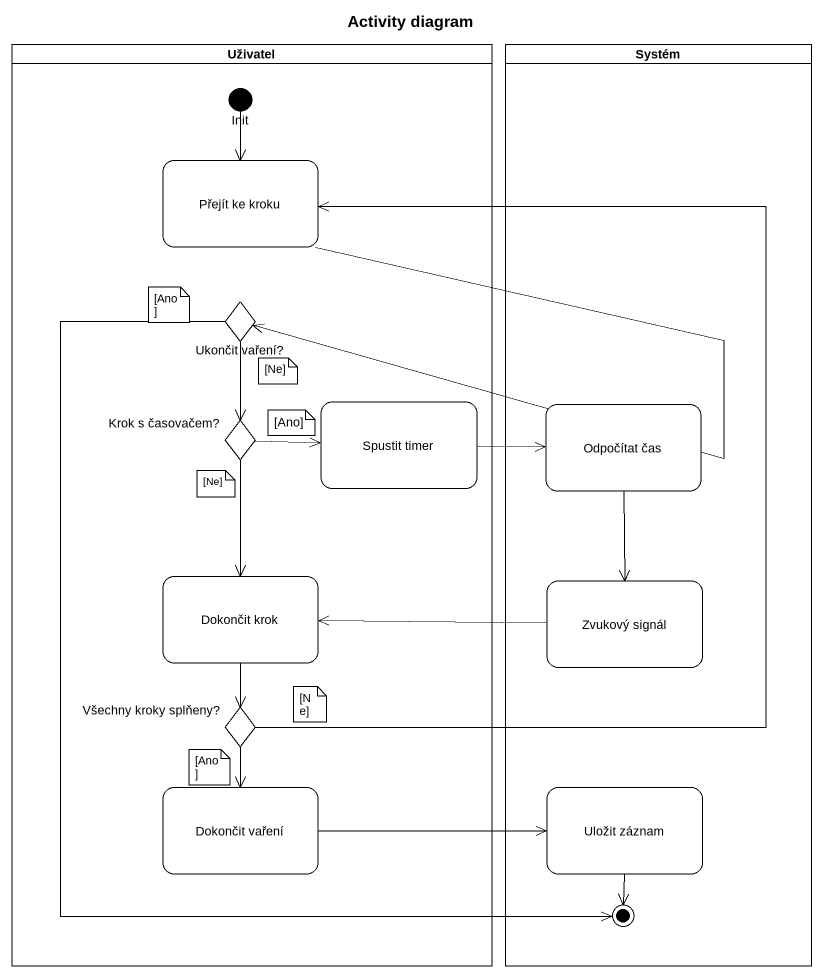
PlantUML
@startuml
title Activity diagram
hide empty description
state Uživatel <<partition>> {
  state Init <<start>>
  state "Přejít ke kroku" as Přejít_ke_kroku
  state "Ukončit vaření?" as Ukončit_vaření <<choice>>
  state "Krok s časovačem?" as Krok_s_časovačem <<choice>>
  state "Spustit timer" as Spustit_timer
  state "Dokončit krok" as Dokončit_krok
  state "Všechny kroky splňeny?" as Všechny_kroky_splňeny <<choice>>
  state "Dokončit vaření" as Dokončit_vaření
}
state Systém <<partition>> {
  state "Odpočítat čas" as Odpočítat_čas
  state "Zvukový signál" as Zvukový_signál
  state "Uložit záznam" as Uložit_záznam
  state final1 <<end>>
}
Init --> Přejít_ke_kroku
Přejít_ke_kroku --> Ukončit_vaření
Ukončit_vaření --> Krok_s_časovačem
Ukončit_vaření --> final1
Krok_s_časovačem -right-> Spustit_timer
Krok_s_časovačem --> Dokončit_krok
Spustit_timer -right-> Odpočítat_čas
Odpočítat_čas --> Zvukový_signál
Dokončit_krok --> Všechny_kroky_splňeny
Zvukový_signál -left-> Dokončit_krok
Všechny_kroky_splňeny -up-> Přejít_ke_kroku
Všechny_kroky_splňeny --> Dokončit_vaření
Dokončit_vaření -right-> Uložit_záznam
Uložit_záznam --> final1
note as N1
  [Ano]
end note
note as N2
  [Ne]
end note
note as N3
  [Ano]
end note
note as N4
  [Ne]
end note
note as N5
  [Ne]
end note
note as N6
  [Ano]
end note
@enduml
